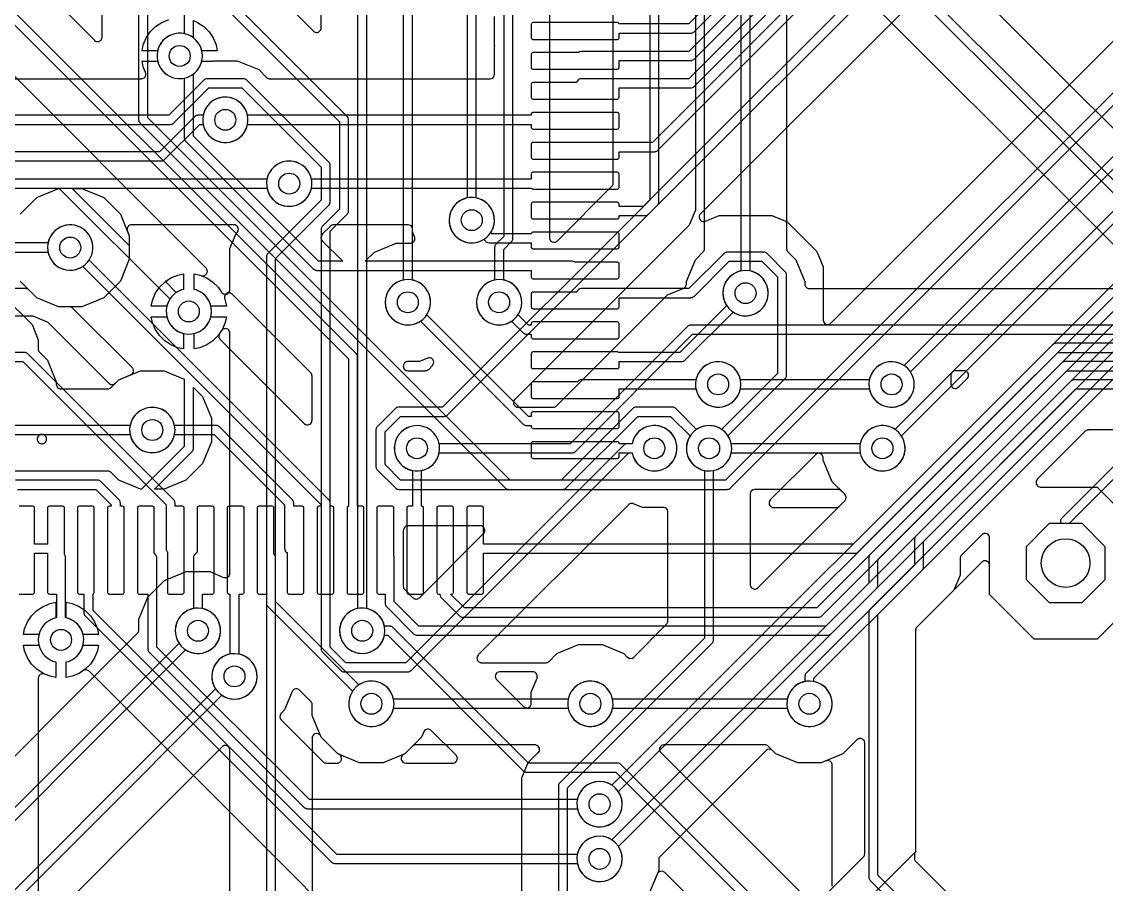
# Model space of a CAD drawing. Header units: millimetres. Extents: x 0 to 100, y 0 to 100.
# Drawn here: x 60 to 78.11, y 57.49 to 71.9 of the extents above; entities that cross this region are included whole.
import ezdxf

# ---------------------------------------------------------------- set-up
doc = ezdxf.new("R2010")
doc.units = ezdxf.units.MM

msp = doc.modelspace()

# ---------------------------------------------------------------- linework, layer by layer
at = {"layer": '16_copper'}
for points in [[(80.084, 66.989, 1), (79.936, 67.733), (79.888, 67.72, 0.063998), (79.801, 67.677), (72.161, 75.317), (72.161, 77.81), (72.207, 77.822, 1), (71.963, 78.54), (71.918, 78.521, 0.714263), (72.009, 77.81), (72.009, 75.286), (72.01, 75.277), (72.011, 75.269, 0.087654), (72.021, 75.244), (72.026, 75.239), (72.031, 75.232), (79.694, 67.569), (79.67, 67.528, 0.577348), (80.035, 66.983)], [(72.159, 66.989, 0.818106), (72.161, 67.732), (72.161, 74.371), (72.16, 74.38), (72.16, 74.388, 0.087654), (72.149, 74.413), (72.144, 74.418), (72.139, 74.425), (68.896, 77.668), (68.92, 77.709, 1), (68.24, 78.044), (68.221, 77.998, 0.714262), (68.789, 77.56), (72.009, 74.34), (72.009, 67.732), (71.963, 67.72, 0.876976), (72.11, 66.983)], [(65.758, 61.35, 0.818106), (65.761, 62.093), (65.761, 73.457), (65.759, 73.465), (65.759, 73.474, 0.087654), (65.748, 73.498), (65.744, 73.504), (65.738, 73.511), (62.843, 76.406), (62.836, 76.411), (62.829, 76.417, 0.087651), (62.805, 76.427), (62.797, 76.427), (62.789, 76.429), (59.807, 76.429), (59.795, 76.474, 1), (59.077, 76.231), (59.096, 76.185, 0.714263), (59.807, 76.276), (62.757, 76.276), (65.608, 73.425), (65.608, 62.093), (65.563, 62.081, 0.876976), (65.709, 61.344)], [(78.783, 67.437), (78.786, 67.437, 0.54841), (78.846, 67.55), (78.841, 67.557), (78.837, 67.564, 0.015772), (78.834, 67.567), (72.901, 73.5), (72.899, 73.502), (72.897, 73.504, 0.54841), (72.774, 73.467), (72.773, 73.458), (72.771, 73.451, 0.01577), (72.771, 73.446), (72.771, 68.104), (72.772, 68.095), (72.773, 68.087, 0.087654), (72.783, 68.062), (72.788, 68.057), (72.793, 68.05), (72.923, 67.92), (73.073, 67.557), (73.073, 67.513, 0.414214), (73.149, 67.437), (78.78, 67.437)], [(51.433, 68.665, 0.414214), (51.731, 69.111), (51.73, 69.113), (64.094, 69.113), (64.106, 69.068, 1), (64.824, 69.311), (64.805, 69.357, 0.714263), (64.094, 69.266), (51.66, 69.266), (51.644, 69.287, 1), (51.074, 68.787), (51.109, 68.752, 0.198912), (51.384, 68.659)], [(50.671, 67.751, 0.301666), (50.968, 68.047), (60.436, 68.047), (60.449, 68.001, 1), (61.166, 68.245), (61.148, 68.29, 0.714263), (60.436, 68.199), (50.968, 68.199), (50.956, 68.245, 1), (50.238, 68.001), (50.257, 67.955, 0.303347), (50.622, 67.745)], [(62.162, 67.144), (62.181, 67.24), (62.229, 67.355), (62.298, 67.459), (62.386, 67.547), (62.489, 67.616), (62.604, 67.664), (62.701, 67.683), (62.701, 67.424), (62.667, 67.415, 0.233169), (62.43, 67.178), (62.421, 67.144)], [(62.604, 66.448), (62.489, 66.496), (62.386, 66.565), (62.298, 66.653), (62.229, 66.757), (62.181, 66.872), (62.162, 66.968), (62.421, 66.968), (62.43, 66.934, 0.233169), (62.667, 66.697), (62.701, 66.688), (62.701, 66.429)], [(66.749, 66.067), (66.757, 66.067, 0.087654), (66.782, 66.078), (66.787, 66.082), (66.794, 66.088), (66.857, 66.151), (66.861, 66.156), (66.866, 66.161, 0.747782), (66.774, 66.275), (66.643, 66.221), (66.446, 66.221), (66.441, 66.22, 0.325634), (66.372, 66.16), (66.371, 66.155), (66.371, 66.152), (66.371, 66.152), (66.371, 66.15), (66.37, 66.144), (66.37, 66.142, 0.414214), (66.446, 66.065), (66.74, 66.065)], [(71.702, 65.465, 0.301666), (71.999, 65.761), (74.152, 65.761), (74.165, 65.715, 1), (74.882, 65.959), (74.864, 66.004, 0.714263), (74.152, 65.913), (71.999, 65.913), (71.987, 65.959, 1), (71.269, 65.715), (71.288, 65.669, 0.303347), (71.653, 65.459)], [(75.591, 65.769), (75.599, 65.769, 0.090532), (75.625, 65.778), (75.632, 65.784), (75.638, 65.788, 0.015772), (75.641, 65.791), (75.786, 65.935), (75.788, 65.938), (75.79, 65.939, 0.54841), (75.753, 66.063), (75.744, 66.064), (75.737, 66.065, 0.01577), (75.732, 66.065), (75.588, 66.065), (75.582, 66.065, 0.371552), (75.512, 65.995), (75.512, 65.995), (75.512, 65.994), (75.511, 65.989), (75.511, 65.845), (75.512, 65.842), (75.512, 65.839, 0.374468), (75.583, 65.769)], [(62.214, 64.087), (62.843, 64.716), (62.848, 64.723), (62.853, 64.729, 0.087651), (62.863, 64.754), (62.864, 64.761), (62.865, 64.77), (62.865, 65.786), (63.017, 65.634), (63.167, 65.271), (63.167, 64.878), (63.017, 64.515), (62.739, 64.237), (62.376, 64.087)], [(62.253, 64.703, 1), (62.105, 65.447), (62.057, 65.434, 0.2663), (61.808, 65.151), (59.045, 65.151), (59.046, 65.153, 1), (58.302, 65.301), (58.296, 65.252, 0.716589), (58.959, 64.977), (58.975, 64.999), (61.808, 64.999), (61.82, 64.953, 0.339454), (62.204, 64.697)], [(72.241, 62.419), (72.249, 62.419, 0.090532), (72.275, 62.428), (72.282, 62.434), (72.288, 62.438, 0.015772), (72.291, 62.441), (73.744, 63.893), (73.747, 63.898, 0.39257), (73.744, 64.001), (73.682, 64.062), (73.676, 64.067), (73.669, 64.072, 0.087651), (73.645, 64.082), (73.637, 64.083), (73.628, 64.084), (72.238, 64.084), (72.232, 64.083, 0.371552), (72.162, 64.014), (72.162, 64.013), (72.162, 64.013), (72.161, 64.008), (72.161, 62.495), (72.162, 62.492), (72.162, 62.489, 0.374468), (72.233, 62.419)], [(68.76, 61.19), (68.769, 61.19, 0.087654), (68.793, 61.201), (68.799, 61.206), (68.806, 61.211), (68.935, 61.34), (69.298, 61.491), (69.691, 61.491), (70.054, 61.34), (70.111, 61.283), (70.116, 61.279, 0.39257), (70.219, 61.283), (70.767, 61.831), (70.773, 61.838), (70.778, 61.845, 0.087651), (70.788, 61.869), (70.789, 61.877), (70.79, 61.885), (70.79, 63.706), (70.789, 63.712, 0.392588), (70.714, 63.782), (70.365, 63.782), (70.215, 63.844), (70.213, 63.845), (70.212, 63.846, 0.218355), (70.148, 63.84), (70.14, 63.834), (70.133, 63.829, 0.007882), (70.132, 63.828), (67.623, 61.319), (67.621, 61.316), (67.619, 61.315, 0.54841), (67.656, 61.191), (67.664, 61.19), (67.672, 61.189, 0.01577), (67.676, 61.189), (68.752, 61.189)], [(66.584, 62.252, 0.197431), (66.638, 62.273), (67.709, 63.345), (67.71, 63.347), (67.713, 63.349, 0.54841), (67.675, 63.472), (67.667, 63.473), (67.66, 63.474, 0.01577), (67.655, 63.475), (66.446, 63.475), (66.441, 63.474, 0.371552), (66.371, 63.404), (66.371, 63.404), (66.371, 63.404), (66.37, 63.398), (66.37, 62.465), (66.371, 62.456), (66.372, 62.448, 0.087664), (66.382, 62.423), (66.387, 62.418), (66.393, 62.411), (66.53, 62.273), (66.534, 62.27, 0.163397), (66.579, 62.251)], [(60.028, 61.657), (60.047, 61.754), (60.095, 61.869), (60.164, 61.973), (60.252, 62.061), (60.356, 62.13), (60.471, 62.178), (60.568, 62.197), (60.568, 61.938), (60.533, 61.928, 0.233169), (60.296, 61.691), (60.287, 61.657)], [(61.023, 61.657), (61.014, 61.691, 0.233169), (60.777, 61.928), (60.743, 61.938), (60.743, 62.197), (60.84, 62.178), (60.955, 62.13), (61.058, 62.061), (61.146, 61.973), (61.215, 61.869), (61.263, 61.754), (61.282, 61.657)], [(57.986, 56.321, 0.532534), (58.228, 56.901), (62.733, 61.406), (62.774, 61.382, 1), (63.109, 62.062), (63.063, 62.081, 0.714262), (62.625, 61.513), (58.121, 57.009), (58.08, 57.033, 1), (57.744, 56.353), (57.79, 56.334, 0.09849), (57.937, 56.315)], [(60.471, 60.962), (60.356, 61.009), (60.252, 61.079), (60.164, 61.167), (60.095, 61.27), (60.047, 61.385), (60.028, 61.482), (60.287, 61.482), (60.296, 61.448, 0.233169), (60.533, 61.211), (60.568, 61.202), (60.568, 60.942)], [(60.743, 61.202), (60.777, 61.211, 0.233169), (61.014, 61.448), (61.023, 61.482), (61.282, 61.482), (61.263, 61.385), (61.215, 61.27), (61.146, 61.167), (61.058, 61.079), (60.955, 61.009), (60.84, 60.962), (60.743, 60.942)], [(58.596, 55.559, 0.532534), (58.838, 56.139), (63.342, 60.644), (63.383, 60.62, 1), (63.718, 61.3), (63.673, 61.319, 0.714262), (63.234, 60.751), (58.73, 56.247), (58.689, 56.271, 1), (58.354, 55.591), (58.4, 55.572, 0.09849), (58.546, 55.553)], [(65.911, 60.131, 0.301666), (66.208, 60.427), (69.123, 60.427), (69.136, 60.381, 1), (69.853, 60.625), (69.834, 60.67, 0.714263), (69.123, 60.579), (66.208, 60.579), (66.196, 60.625, 1), (65.478, 60.381), (65.497, 60.335, 0.303347), (65.862, 60.125)]]:
    msp.add_lwpolyline(points, format="xyb", close=True, dxfattribs=at)
for points in [[(68.047, 75.676), (68.047, 68.307), (67.917, 68.177), (67.911, 68.17), (67.906, 68.163, 0.087651), (67.896, 68.139), (67.895, 68.131), (67.894, 68.123), (67.894, 67.58), (67.849, 67.567, 0.876976), (67.995, 66.83), (68.044, 66.837, 0.818106), (68.047, 67.58), (68.047, 68.091), (68.177, 68.221), (68.182, 68.228), (68.187, 68.235, 0.087651), (68.197, 68.259), (68.198, 68.267), (68.199, 68.275), (68.199, 75.746)], [(68.809, 74.97), (68.809, 68.286), (68.809, 68.283), (68.809, 68.28, 0.374468), (68.88, 68.21), (68.888, 68.211), (68.896, 68.211, 0.090532), (68.922, 68.22), (68.929, 68.225), (68.935, 68.229, 0.015772), (68.939, 68.232), (69.853, 69.147), (69.858, 69.153), (69.864, 69.16, 0.087651), (69.874, 69.184), (69.874, 69.192), (69.875, 69.2), (69.875, 73.628)], [(61.626, 73.902), (65.303, 70.225), (65.303, 68.764), (65.021, 68.481), (65.016, 68.475), (65.01, 68.468, 0.087651), (65, 68.444), (65, 68.436), (64.999, 68.428), (64.999, 61.417), (65, 61.409), (65, 61.4, 0.087654), (65.011, 61.376), (65.016, 61.37), (65.021, 61.363), (65.326, 61.059), (65.333, 61.053), (65.339, 61.048, 0.087651), (65.364, 61.038), (65.371, 61.037), (65.38, 61.036), (66.446, 61.036), (66.455, 61.037), (66.463, 61.038, 0.087654), (66.488, 61.048), (66.493, 61.053), (66.5, 61.059), (70.136, 64.694), (70.19, 64.694), (70.202, 64.648, 1), (70.92, 64.892), (70.901, 64.938, 0.714263), (70.19, 64.846), (70.104, 64.846), (70.096, 64.845), (70.087, 64.844, 0.087654), (70.063, 64.834), (70.057, 64.829), (70.05, 64.824), (66.415, 61.189), (65.411, 61.189), (65.151, 61.449), (65.151, 68.396), (65.433, 68.679), (65.439, 68.685), (65.444, 68.692, 0.087651), (65.454, 68.716), (65.455, 68.724), (65.456, 68.732), (65.456, 70.256), (65.455, 70.265), (65.454, 70.273, 0.087654), (65.444, 70.298), (65.439, 70.303), (65.433, 70.31), (61.734, 74.01)], [(70.485, 74), (70.485, 68.916), (67.024, 65.456), (66.294, 65.456), (66.286, 65.455), (66.277, 65.454, 0.087654), (66.253, 65.444), (66.247, 65.439), (66.24, 65.433), (65.935, 65.129), (65.93, 65.122), (65.925, 65.115, 0.087651), (65.915, 65.091), (65.914, 65.083), (65.913, 65.075), (65.913, 64.465), (65.914, 64.457), (65.915, 64.448, 0.087654), (65.925, 64.424), (65.93, 64.418), (65.935, 64.411), (66.24, 64.107), (66.247, 64.101), (66.253, 64.096, 0.087651), (66.278, 64.086), (66.285, 64.085), (66.294, 64.084), (69.037, 64.084), (69.046, 64.085), (69.054, 64.086, 0.087654), (69.079, 64.096), (69.084, 64.101), (69.091, 64.107), (70.288, 65.303), (70.834, 65.303), (71.159, 64.979), (71.136, 64.938, 0.491232), (71.399, 64.399), (71.399, 61.601), (68.983, 59.185), (68.978, 59.178), (68.973, 59.172, 0.087651), (68.963, 59.147), (68.962, 59.14), (68.961, 59.131), (68.961, 53.645)], [(69.113, 53.676), (69.113, 59.1), (71.529, 61.516), (71.535, 61.523), (71.54, 61.529, 0.087651), (71.55, 61.554), (71.551, 61.561), (71.552, 61.57), (71.552, 64.399), (71.597, 64.411, 0.2663), (71.847, 64.694), (74, 64.694), (74.012, 64.648, 1), (74.73, 64.892), (74.711, 64.938, 0.714263), (74, 64.846), (71.847, 64.846), (71.834, 64.892, 0.491234), (71.267, 65.086), (70.92, 65.433), (70.913, 65.439), (70.907, 65.444, 0.087651), (70.882, 65.454), (70.875, 65.455), (70.866, 65.456), (70.256, 65.456), (70.248, 65.455), (70.24, 65.454, 0.087654), (70.215, 65.444), (70.209, 65.439), (70.203, 65.433), (69.006, 64.237), (66.326, 64.237), (66.065, 64.497), (66.065, 65.043), (66.326, 65.303), (67.056, 65.303), (67.064, 65.305), (67.073, 65.305, 0.087654), (67.097, 65.316), (67.103, 65.32), (67.11, 65.326), (70.615, 68.831), (70.62, 68.838), (70.626, 68.844, 0.087651), (70.636, 68.869), (70.636, 68.876), (70.637, 68.885), (70.637, 74)], [(71.247, 73.628), (71.247, 68.748), (71.143, 68.496), (70.939, 68.293), (70.939, 68.293), (68.232, 65.586), (68.23, 65.584), (68.228, 65.582, 0.54841), (68.265, 65.459), (68.274, 65.457), (68.281, 65.456, 0.01577), (68.286, 65.456), (68.874, 65.456), (68.882, 65.457), (68.891, 65.458, 0.087654), (68.915, 65.468), (68.921, 65.473), (68.928, 65.478), (70.782, 67.333), (71.041, 67.44), (71.043, 67.44, 0.325707), (71.097, 67.513), (71.097, 67.557), (71.248, 67.92), (71.377, 68.05), (71.382, 68.056), (71.388, 68.063, 0.087651), (71.398, 68.087), (71.398, 68.095), (71.399, 68.104), (71.399, 73.628)], [(66.37, 73.12), (66.37, 67.58), (66.325, 67.567, 0.876976), (66.471, 66.83), (66.52, 66.837, 0.818106), (66.523, 67.58), (66.523, 73.152)], [(63.66, 72.946), (64.869, 71.737), (64.871, 71.736), (64.873, 71.733, 0.198911), (64.928, 71.715), (64.931, 71.716), (64.934, 71.716, 0.294754), (64.996, 71.771), (64.997, 71.779), (64.998, 71.786, 0.01577), (64.999, 71.791), (64.999, 72.799)], [(67.437, 72.511), (67.437, 68.951), (67.391, 68.939, 0.876976), (67.538, 68.202), (67.587, 68.208, 0.818106), (67.589, 68.951), (67.589, 72.542)], [(59.198, 70.942), (61.996, 70.942), (62.005, 70.944), (62.015, 70.945, 0.383472), (62.071, 71.03), (62.069, 71.037), (62.066, 71.048), (62.028, 71.139), (62.009, 71.236), (62.268, 71.236), (62.278, 71.201, 1), (62.995, 71.445), (62.976, 71.491, 0.668181), (62.278, 71.445), (62.268, 71.411), (62.009, 71.411), (62.028, 71.508), (62.076, 71.623), (62.145, 71.726), (62.233, 71.814), (62.337, 71.883), (62.452, 71.931)], [(64.237, 54.864), (64.237, 67.939), (65.129, 68.831), (65.134, 68.838), (65.139, 68.844, 0.087651), (65.149, 68.869), (65.15, 68.876), (65.151, 68.885), (65.151, 69.494), (65.15, 69.503), (65.149, 69.511, 0.087654), (65.139, 69.536), (65.134, 69.541), (65.129, 69.548), (63.757, 70.92), (63.75, 70.925), (63.744, 70.93, 0.087651), (63.719, 70.94), (63.712, 70.941), (63.703, 70.942), (63.094, 70.942), (63.085, 70.941), (63.077, 70.94, 0.087654), (63.052, 70.93), (63.047, 70.925), (63.04, 70.92), (62.452, 70.333), (57.674, 70.333)], [(57.674, 70.18), (62.484, 70.18), (62.492, 70.181), (62.501, 70.182, 0.087654), (62.525, 70.192), (62.531, 70.197), (62.538, 70.203), (63.125, 70.79), (63.672, 70.79), (64.999, 69.463), (64.999, 68.916), (64.107, 68.024), (64.101, 68.017), (64.096, 68.011, 0.087651), (64.086, 67.986), (64.085, 67.979), (64.084, 67.97), (64.084, 54.896)], [(51.086, 69.571), (62.332, 69.571), (62.34, 69.572), (62.348, 69.572, 0.087654), (62.373, 69.583), (62.379, 69.588), (62.385, 69.593), (62.973, 70.18), (63.027, 70.18), (63.04, 70.135, 1), (63.757, 70.378), (63.738, 70.424, 0.714263), (63.027, 70.333), (62.941, 70.333), (62.933, 70.331), (62.924, 70.331, 0.087654), (62.9, 70.32), (62.894, 70.316), (62.887, 70.31), (62.3, 69.723), (51.054, 69.723)], [(58.637, 58.387), (61.931, 61.682), (61.936, 61.689), (61.942, 61.695, 0.087651), (61.952, 61.72), (61.952, 61.727), (61.953, 61.736), (61.953, 61.918), (62.104, 62.282), (62.382, 62.559), (62.745, 62.71), (63.138, 62.71), (63.369, 62.614), (63.379, 62.611), (63.388, 62.609, 0.383481), (63.472, 62.666), (63.473, 62.674), (63.475, 62.684), (63.475, 66.693), (63.473, 66.703), (63.472, 66.714, 0.553537), (63.348, 66.75), (63.343, 66.745), (63.335, 66.736), (63.28, 66.653), (63.192, 66.565), (63.088, 66.496), (62.973, 66.448), (62.876, 66.429), (62.876, 66.688), (62.911, 66.697, 0.716592), (62.911, 67.415), (62.876, 67.424), (62.876, 67.683), (62.973, 67.664), (63.088, 67.616), (63.192, 67.547), (63.28, 67.459), (63.335, 67.376), (63.342, 67.369), (63.349, 67.361, 0.553539), (63.472, 67.399), (63.473, 67.406), (63.475, 67.419), (63.475, 68.107), (63.579, 68.359), (63.594, 68.374, 0.572911), (63.561, 68.501), (63.552, 68.502), (63.545, 68.504, 0.015791), (63.54, 68.504), (61.833, 68.504), (61.823, 68.502), (61.814, 68.501, 0.383472), (61.758, 68.416), (61.76, 68.409), (61.763, 68.398), (61.795, 68.319), (61.795, 67.926), (61.645, 67.563), (61.367, 67.285), (61.004, 67.135), (60.611, 67.135), (60.248, 67.285), (60.119, 67.415), (60.112, 67.42), (60.105, 67.425, 0.087651), (60.081, 67.435), (60.074, 67.436), (60.065, 67.437), (59.752, 67.437)], [(59.698, 67.307), (60.17, 66.835), (60.274, 66.583), (60.274, 66.427), (60.275, 66.419), (60.276, 66.41, 0.087654), (60.286, 66.386), (60.291, 66.38), (60.297, 66.373), (60.426, 66.244), (60.576, 65.881), (60.576, 65.837, 0.414214), (60.652, 65.761), (61.436, 65.761), (61.445, 65.762), (61.453, 65.762, 0.087654), (61.478, 65.773), (61.483, 65.778), (61.49, 65.783), (61.62, 65.912), (61.983, 66.063), (62.376, 66.063), (62.713, 65.923), (62.713, 64.802), (61.998, 64.087), (61.983, 64.087), (61.62, 64.237), (61.49, 64.367), (61.484, 64.372), (61.477, 64.377, 0.087651), (61.453, 64.387), (61.445, 64.388), (61.436, 64.389), (59.247, 64.389)], [(81.96, 66.827), (71.171, 66.827), (71.162, 66.826), (71.154, 66.826, 0.087654), (71.129, 66.815), (71.124, 66.81), (71.117, 66.805), (69.158, 64.846), (66.97, 64.846), (66.958, 64.892, 1), (66.24, 64.648), (66.259, 64.602, 0.303347), (66.624, 64.392), (66.673, 64.398, 0.301666), (66.97, 64.694), (69.19, 64.694), (69.198, 64.695), (69.206, 64.696, 0.087654), (69.231, 64.706), (69.237, 64.711), (69.243, 64.716), (71.202, 66.675), (81.991, 66.675)], [(84.246, 66.523), (77.267, 66.523), (77.258, 66.521), (77.25, 66.521, 0.087654), (77.225, 66.51), (77.22, 66.506), (77.213, 66.5), (69.855, 59.143), (69.814, 59.166, 1), (69.479, 58.486), (69.525, 58.468, 0.09849), (69.672, 58.448), (69.721, 58.455, 0.532534), (69.963, 59.035), (77.298, 66.37), (84.277, 66.37)], [(86.532, 66.218), (77.419, 66.218), (77.411, 66.217), (77.402, 66.216, 0.087654), (77.378, 66.206), (77.372, 66.201), (77.365, 66.195), (74.165, 62.995), (74.16, 62.988), (74.154, 62.982, 0.087651), (74.144, 62.957), (74.144, 62.95), (74.143, 62.941), (74.143, 62.516), (69.855, 58.228), (69.814, 58.252, 1), (69.479, 57.572), (69.525, 57.553, 0.09849), (69.672, 57.534), (69.721, 57.54, 0.532534), (69.963, 58.121), (74.273, 62.43), (74.278, 62.437), (74.283, 62.443, 0.087651), (74.293, 62.468), (74.294, 62.475), (74.295, 62.484), (74.295, 62.91), (77.451, 66.065), (86.563, 66.065)], [(88.665, 65.913), (77.572, 65.913), (77.563, 65.912), (77.555, 65.911, 0.087654), (77.53, 65.901), (77.525, 65.896), (77.518, 65.891), (74.927, 63.3), (74.922, 63.293), (74.916, 63.287, 0.087651), (74.906, 63.262), (74.906, 63.255), (74.905, 63.246), (74.905, 62.82), (73.098, 61.014), (73.093, 61.007), (73.088, 61.001, 0.087651), (73.078, 60.976), (73.077, 60.969), (73.076, 60.96), (73.076, 60.874), (73.03, 60.862, 0.876976), (73.177, 60.125), (73.226, 60.131, 0.818106), (73.228, 60.874), (73.228, 60.928), (75.035, 62.735), (75.04, 62.742), (75.045, 62.748, 0.087651), (75.055, 62.773), (75.056, 62.78), (75.057, 62.789), (75.057, 63.214), (77.603, 65.761), (88.697, 65.761)], [(96, 65.076), (77.812, 65.076), (77.804, 65.075), (77.796, 65.074, 0.087654), (77.771, 65.064), (77.766, 65.059), (77.759, 65.054), (76.957, 64.253), (76.956, 64.25), (76.954, 64.249, 0.54841), (76.991, 64.126), (76.999, 64.124), (77.006, 64.123, 0.01577), (77.011, 64.123), (77.956, 64.123), (78.7, 63.379)], [(78.7, 62.327), (77.956, 61.583), (76.904, 61.583), (76.16, 62.327), (76.16, 63.271), (76.16, 63.274), (76.16, 63.277, 0.54841), (76.047, 63.338), (76.04, 63.333), (76.033, 63.329, 0.015772), (76.03, 63.325), (75.689, 62.984), (75.684, 62.977), (75.678, 62.971, 0.087651), (75.668, 62.946), (75.668, 62.939), (75.667, 62.93), (75.667, 62.652), (75.562, 62.4), (74.946, 61.784), (74.941, 61.777), (74.936, 61.771, 0.087651), (74.926, 61.746), (74.925, 61.739), (74.924, 61.73), (74.924, 58.032), (70.588, 53.696)], [(68.351, 53.656), (68.351, 59.268), (68.456, 59.52), (68.623, 59.687), (68.625, 59.689), (68.627, 59.691, 0.54841), (68.59, 59.814), (68.581, 59.815), (68.574, 59.817, 0.015781), (68.569, 59.817), (66.58, 59.817), (66.571, 59.816), (66.563, 59.815, 0.087654), (66.538, 59.805), (66.533, 59.8), (66.526, 59.795), (66.396, 59.665), (66.033, 59.515), (65.64, 59.515), (65.277, 59.665), (64.999, 59.943), (64.993, 59.959, 0.147983), (64.954, 59.999), (64.95, 60.001), (64.946, 60.002, 0.37446), (64.854, 59.964), (64.852, 59.957), (64.849, 59.951, 0.051992), (64.846, 59.93), (64.846, 54.728)], [(63.475, 55.18), (63.475, 59.73), (63.474, 59.733), (63.474, 59.736, 0.54841), (63.361, 59.796), (63.354, 59.791), (63.348, 59.787, 0.015772), (63.345, 59.784), (59.532, 55.971)], [(69.934, 53.826), (74.054, 57.946), (74.059, 57.953), (74.064, 57.959, 0.087651), (74.074, 57.984), (74.075, 57.991), (74.076, 58), (74.076, 59.846), (74.076, 59.849), (74.076, 59.852, 0.54841), (73.963, 59.913), (73.956, 59.907), (73.95, 59.903, 0.015772), (73.946, 59.9), (73.712, 59.665), (73.348, 59.515), (72.956, 59.515), (72.592, 59.665), (72.535, 59.723), (72.531, 59.726, 0.39257), (72.427, 59.723), (70.657, 57.952), (70.652, 57.945), (70.646, 57.939, 0.087651), (70.636, 57.914), (70.636, 57.907), (70.635, 57.898), (70.635, 57.716), (70.484, 57.352)]]:
    msp.add_lwpolyline(points, format="xyb", dxfattribs=at)
msp.add_lwpolyline([(75.761, 72.58), (79.97, 68.371)], dxfattribs=at)
msp.add_lwpolyline([(78.09, 62.579), (78.09, 63.126), (77.704, 63.513), (77.156, 63.513), (76.77, 63.126), (76.77, 62.579), (77.156, 62.192), (77.704, 62.192)], close=True, dxfattribs=at)
at = {"layer": '1_copper'}
for points in [[(94.869, 86.29), (74.732, 66.153), (74.691, 66.177, 1), (74.356, 65.497), (74.402, 65.478, 0.09849), (74.548, 65.459), (74.598, 65.465, 0.532534), (74.84, 66.045), (94.999, 86.205)], [(80.848, 80.194), (70.53, 69.875), (69.958, 69.875), (69.947, 69.88), (68.533, 69.88), (68.52, 69.875), (68.51, 69.865), (68.505, 69.852), (68.505, 69.628), (68.51, 69.615), (68.52, 69.605), (68.533, 69.6), (69.947, 69.6), (69.96, 69.605), (69.97, 69.615), (69.975, 69.628), (69.975, 69.723), (70.561, 69.723), (70.57, 69.724), (70.578, 69.725, 0.087654), (70.603, 69.735), (70.608, 69.74), (70.615, 69.745), (80.978, 80.109)], [(79.781, 79.584), (71.139, 70.942), (69.342, 70.942), (69.34, 70.942), (69.339, 70.942, 0.144308), (69.298, 70.928), (69.29, 70.921), (69.284, 70.916, 0.007593), (69.283, 70.914), (69.255, 70.88), (68.533, 70.88), (68.52, 70.875), (68.51, 70.865), (68.505, 70.852), (68.505, 70.628), (68.51, 70.615), (68.52, 70.605), (68.533, 70.6), (69.947, 70.6), (69.96, 70.605), (69.97, 70.615), (69.975, 70.628), (69.975, 70.79), (71.171, 70.79), (71.179, 70.791), (71.188, 70.792, 0.087654), (71.212, 70.802), (71.218, 70.807), (71.225, 70.812), (79.911, 79.499)], [(78.41, 78.67), (71.139, 71.399), (69.342, 71.399), (69.337, 71.399), (69.333, 71.399, 0.141396), (69.294, 71.382), (69.291, 71.38), (68.533, 71.38), (68.52, 71.375), (68.51, 71.365), (68.505, 71.352), (68.505, 71.128), (68.51, 71.115), (68.52, 71.105), (68.533, 71.1), (69.947, 71.1), (69.96, 71.105), (69.97, 71.115), (69.975, 71.128), (69.975, 71.247), (71.171, 71.247), (71.179, 71.248), (71.188, 71.249, 0.087654), (71.212, 71.259), (71.218, 71.264), (71.225, 71.269), (78.54, 78.585)], [(77.495, 78.213), (71.139, 71.857), (69.973, 71.857), (69.97, 71.865), (69.96, 71.875), (69.947, 71.88), (68.533, 71.88), (68.52, 71.875), (68.51, 71.865), (68.505, 71.852), (68.505, 71.628), (68.51, 71.615), (68.52, 71.605), (68.533, 71.6), (69.947, 71.6), (69.96, 71.605), (69.97, 71.615), (69.975, 71.628), (69.975, 71.704), (71.171, 71.704), (71.179, 71.705), (71.188, 71.706, 0.087654), (71.212, 71.716), (71.218, 71.721), (71.225, 71.727), (77.625, 78.127)], [(61.951, 77.678), (61.951, 70.256), (61.952, 70.248), (61.952, 70.24, 0.087654), (61.963, 70.215), (61.968, 70.209), (61.973, 70.203), (68.069, 64.107), (68.076, 64.101), (68.082, 64.096, 0.087651), (68.107, 64.086), (68.114, 64.085), (68.123, 64.084), (71.78, 64.084), (71.789, 64.085), (71.797, 64.086, 0.087654), (71.822, 64.096), (71.827, 64.101), (71.834, 64.107), (81.283, 73.555)], [(58.925, 73.871), (61.211, 71.585), (61.213, 71.583), (61.215, 71.581, 0.54841), (61.338, 71.618), (61.339, 71.627), (61.341, 71.634, 0.01577), (61.341, 71.639), (61.341, 73.155)], [(74.941, 72.294), (71.332, 68.686), (71.328, 68.68), (71.323, 68.675, 0.747791), (71.415, 68.561), (71.644, 68.656), (72.526, 68.656), (72.778, 68.552), (73.276, 68.054), (73.381, 67.802), (73.381, 66.914), (73.381, 66.912), (73.381, 66.909, 0.374468), (73.452, 66.838), (73.46, 66.839), (73.468, 66.839, 0.090532), (73.494, 66.848), (73.501, 66.853), (73.507, 66.857, 0.015772), (73.511, 66.861), (80.521, 73.871)], [(58.163, 73.555), (65.456, 66.262), (65.456, 63.804), (65.445, 63.8), (65.435, 63.79), (65.43, 63.777), (65.43, 62.363), (65.435, 62.35), (65.445, 62.34), (65.458, 62.335), (65.682, 62.335), (65.695, 62.34), (65.705, 62.35), (65.71, 62.363), (65.71, 63.777), (65.705, 63.79), (65.695, 63.8), (65.682, 63.805), (65.608, 63.805), (65.608, 66.294), (65.607, 66.302), (65.606, 66.311, 0.087654), (65.596, 66.335), (65.591, 66.341), (65.586, 66.348), (58.293, 73.641)], [(74.664, 73.096), (70.377, 68.809), (69.975, 68.809), (69.975, 68.852), (69.97, 68.865), (69.96, 68.875), (69.947, 68.88), (68.533, 68.88), (68.52, 68.875), (68.51, 68.865), (68.505, 68.852), (68.505, 68.628), (68.51, 68.615), (68.52, 68.605), (68.533, 68.6), (69.947, 68.6), (69.96, 68.605), (69.97, 68.615), (69.975, 68.628), (69.975, 68.656), (70.409, 68.656), (70.417, 68.657), (70.426, 68.658, 0.087654), (70.45, 68.668), (70.456, 68.673), (70.463, 68.679), (74.772, 72.988)], [(62.713, 72.015), (62.713, 71.694), (62.71, 71.695, 1), (62.562, 70.951), (62.612, 70.945, 0.065542), (62.71, 70.951), (62.713, 70.952), (62.713, 69.952), (62.714, 69.943), (62.714, 69.935, 0.087654), (62.725, 69.91), (62.73, 69.905), (62.735, 69.898), (64.869, 67.764), (64.875, 67.759), (64.882, 67.754, 0.087651), (64.906, 67.744), (64.914, 67.743), (64.922, 67.742), (65.523, 67.742), (65.526, 67.741, 0.144292), (65.569, 67.741), (65.571, 67.742), (68.505, 67.742), (68.505, 67.628), (68.51, 67.615), (68.52, 67.605), (68.533, 67.6), (69.947, 67.6), (69.96, 67.605), (69.97, 67.615), (69.975, 67.628), (69.975, 67.852), (69.97, 67.865), (69.96, 67.875), (69.947, 67.88), (69.233, 67.88), (69.23, 67.882, 0.141394), (69.19, 67.894), (65.735, 67.894), (65.887, 68.046), (66.25, 68.196), (66.489, 68.196), (66.499, 68.198), (66.508, 68.199, 0.383484), (66.564, 68.284), (66.562, 68.291), (66.559, 68.302), (66.525, 68.384), (66.525, 68.428), (66.525, 68.433), (66.525, 68.439, 0.371202), (66.449, 68.504), (65.208, 68.504), (65.199, 68.503), (65.191, 68.502, 0.087664), (65.167, 68.492), (65.161, 68.487), (65.154, 68.481), (65.017, 68.344), (65.013, 68.34, 0.39257), (65.017, 68.236), (65.359, 67.894), (64.954, 67.894), (62.865, 69.983), (62.865, 71.022), (62.886, 71.038, 0.131653), (62.995, 71.201), (63.004, 71.236), (63.166, 71.236), (63.171, 71.236), (63.175, 71.236, 0.061543), (63.195, 71.241), (63.202, 71.244), (63.595, 71.244), (63.958, 71.094), (64.087, 70.965), (64.094, 70.959), (64.101, 70.954, 0.087651), (64.125, 70.944), (64.132, 70.943), (64.141, 70.942), (67.819, 70.942), (67.825, 70.943, 0.392588), (67.895, 71.018), (67.895, 71.481), (67.896, 71.482), (67.895, 71.49), (67.895, 71.491), (67.895, 71.492), (67.895, 71.493), (67.896, 71.499), (67.895, 71.5), (67.895, 71.981)], [(59.97, 68.682), (60.248, 68.96), (60.611, 69.111), (60.626, 69.111), (62.472, 67.265), (62.449, 67.224, 1), (63.129, 66.888), (63.148, 66.934), (63.157, 66.968), (63.416, 66.968), (63.397, 66.872), (63.349, 66.757), (63.302, 66.685), (63.298, 66.677), (63.293, 66.669, 0.283206), (63.31, 66.591), (63.31, 66.59), (63.31, 66.59), (63.311, 66.589), (64.716, 65.184), (64.718, 65.182), (64.72, 65.18, 0.54841), (64.843, 65.217), (64.845, 65.226), (64.846, 65.233, 0.01577), (64.846, 65.238), (64.846, 65.978), (64.845, 65.987), (64.844, 65.995, 0.087654), (64.834, 66.02), (64.829, 66.025), (64.824, 66.032), (63.513, 67.343), (63.507, 67.348), (63.502, 67.352, 0.064616), (63.479, 67.363), (63.475, 67.364), (63.468, 67.365), (63.461, 67.366, 0.246265), (63.398, 67.335), (63.394, 67.329), (63.39, 67.323, 0.170957), (63.388, 67.26), (63.397, 67.24), (63.416, 67.144), (63.157, 67.144), (63.148, 67.178), (63.129, 67.224, 0.198914), (62.911, 67.415), (62.876, 67.424), (62.876, 67.683), (62.973, 67.664), (62.993, 67.656, 0.820727), (63.076, 67.78), (59.55, 71.306)], [(79.804, 69.091), (73.882, 63.17), (67.71, 63.17), (67.71, 63.777), (67.705, 63.79), (67.695, 63.8), (67.682, 63.805), (67.458, 63.805), (67.445, 63.8), (67.435, 63.79), (67.43, 63.777), (67.43, 62.363), (67.435, 62.35), (67.445, 62.34), (67.458, 62.335), (67.682, 62.335), (67.695, 62.34), (67.705, 62.35), (67.71, 62.363), (67.71, 63.017), (73.914, 63.017), (73.922, 63.019), (73.931, 63.019, 0.087654), (73.955, 63.03), (73.961, 63.034), (73.968, 63.04), (79.889, 68.961)], [(79.804, 68.634), (73.273, 62.103), (67.392, 62.103), (67.16, 62.335), (67.182, 62.335), (67.195, 62.34), (67.205, 62.35), (67.21, 62.363), (67.21, 63.777), (67.205, 63.79), (67.195, 63.8), (67.182, 63.805), (66.958, 63.805), (66.945, 63.8), (66.935, 63.79), (66.93, 63.777), (66.93, 62.363), (66.935, 62.35), (66.945, 62.34), (66.958, 62.335), (66.98, 62.335), (66.98, 62.332, 0.14431), (66.992, 62.29), (66.997, 62.285), (67.002, 62.278), (67.307, 61.973), (67.314, 61.968), (67.32, 61.962, 0.087651), (67.345, 61.952), (67.352, 61.952), (67.361, 61.951), (73.304, 61.951), (73.313, 61.952), (73.321, 61.952, 0.087654), (73.346, 61.963), (73.351, 61.968), (73.358, 61.973), (79.889, 68.504)], [(79.651, 68.024), (73.425, 61.798), (66.63, 61.798), (66.218, 62.211), (66.218, 62.941), (66.217, 62.95), (66.216, 62.959, 0.013623), (66.215, 62.963), (66.212, 62.97), (66.21, 62.974), (66.21, 63.777), (66.205, 63.79), (66.195, 63.8), (66.182, 63.805), (65.958, 63.805), (65.945, 63.8), (65.935, 63.79), (65.93, 63.777), (65.93, 62.363), (65.935, 62.35), (65.945, 62.34), (65.958, 62.335), (66.065, 62.335), (66.065, 62.179), (66.067, 62.171), (66.067, 62.162, 0.087654), (66.078, 62.138), (66.082, 62.132), (66.088, 62.125), (66.545, 61.668), (66.552, 61.663), (66.558, 61.658, 0.087651), (66.583, 61.648), (66.59, 61.647), (66.599, 61.646), (73.457, 61.646), (73.465, 61.647), (73.474, 61.648, 0.087654), (73.498, 61.658), (73.504, 61.663), (73.511, 61.668), (79.737, 67.894)], [(59.281, 66.98), (60.182, 66.98), (60.434, 66.875), (60.638, 66.672), (61.455, 65.855), (61.459, 65.851, 0.392527), (61.562, 65.855), (61.62, 65.912), (61.817, 65.994), (61.826, 65.999), (61.834, 66.004, 0.383476), (61.854, 66.104), (61.849, 66.11), (61.842, 66.118), (60.848, 67.113), (60.841, 67.118), (60.835, 67.123, 0.087651), (60.81, 67.133), (60.803, 67.134), (60.794, 67.135), (60.611, 67.135), (60.248, 67.285), (59.97, 67.563)], [(79.499, 67.415), (74.165, 62.081), (74.16, 62.074), (74.154, 62.067, 0.087651), (74.144, 62.043), (74.144, 62.035), (74.143, 62.027), (74.143, 57.607), (74.144, 57.599), (74.144, 57.59, 0.087654), (74.155, 57.566), (74.16, 57.56), (74.165, 57.553), (77.975, 53.743), (77.982, 53.738), (77.988, 53.733, 0.087651), (78.013, 53.723), (78.02, 53.722), (78.029, 53.721), (78.15, 53.721)], [(56.388, 66.218), (60.014, 66.218), (62.408, 63.824), (62.408, 63.094), (62.409, 63.087), (62.409, 63.081, 0.144306), (62.428, 63.042), (62.43, 63.04), (62.43, 62.363), (62.435, 62.35), (62.445, 62.34), (62.458, 62.335), (62.682, 62.335), (62.695, 62.34), (62.705, 62.35), (62.71, 62.363), (62.71, 63.777), (62.705, 63.79), (62.695, 63.8), (62.682, 63.805), (62.56, 63.805), (62.56, 63.856, 0.14431), (62.548, 63.897), (62.543, 63.903), (62.538, 63.909), (60.099, 66.348), (60.093, 66.353), (60.086, 66.358, 0.087651), (60.062, 66.368), (60.054, 66.369), (60.046, 66.37), (56.42, 66.37)], [(59.925, 64.084), (61.233, 64.084), (61.493, 63.824), (61.493, 63.805), (61.458, 63.805), (61.445, 63.8), (61.435, 63.79), (61.43, 63.777), (61.43, 62.363), (61.435, 62.35), (61.445, 62.34), (61.458, 62.335), (61.682, 62.335), (61.695, 62.34), (61.705, 62.35), (61.71, 62.363), (61.71, 63.777), (61.705, 63.79), (61.695, 63.8), (61.682, 63.805), (61.646, 63.805), (61.646, 63.856, 0.14431), (61.634, 63.897), (61.629, 63.903), (61.623, 63.909), (61.319, 64.214), (61.312, 64.219), (61.305, 64.225, 0.087651), (61.281, 64.235), (61.273, 64.235), (61.265, 64.237), (59.893, 64.237)], [(64.839, 57.331), (64.635, 57.534), (61.122, 61.047), (61.115, 61.053), (61.108, 61.059, 0.23077), (61.041, 61.065), (61.034, 61.061), (61.026, 61.057), (60.955, 61.009), (60.84, 60.962), (60.743, 60.942), (60.743, 61.202), (60.777, 61.211, 0.764884), (60.731, 61.941), (60.731, 62.941), (60.731, 62.942), (60.731, 62.943, 0.071783), (60.728, 62.964), (60.722, 62.976), (60.719, 62.983, 0.002784), (60.719, 62.983), (60.71, 62.996), (60.71, 63.777), (60.705, 63.79), (60.695, 63.8), (60.682, 63.805), (60.458, 63.805), (60.445, 63.8), (60.435, 63.79), (60.43, 63.777), (60.43, 63.17), (60.21, 63.17), (60.21, 63.777), (60.205, 63.79), (60.195, 63.8), (60.182, 63.805), (59.958, 63.805)], [(59.958, 62.335), (60.182, 62.335), (60.195, 62.34), (60.205, 62.35), (60.21, 62.363), (60.21, 63.017), (60.43, 63.017), (60.43, 62.363), (60.435, 62.35), (60.445, 62.34), (60.458, 62.335), (60.579, 62.335), (60.579, 61.941), (60.533, 61.928, 0.233169), (60.296, 61.691), (60.283, 61.644), (60.278, 61.604, 0.070375), (60.274, 61.581), (60.274, 61.558, 0.071782), (60.277, 61.537), (60.278, 61.534), (60.283, 61.496), (60.296, 61.448, 0.233169), (60.533, 61.211), (60.568, 61.202), (60.568, 60.942), (60.471, 60.962), (60.38, 60.999), (60.37, 61.002), (60.361, 61.005, 0.383481), (60.276, 60.947), (60.276, 60.94), (60.275, 60.938, 0.012431), (60.275, 60.934), (60.274, 60.929), (60.274, 56)], [(78.7, 62.327), (77.956, 61.583), (76.904, 61.583), (76.16, 62.327), (76.16, 62.814), (76.16, 62.817), (76.16, 62.82, 0.54841), (76.047, 62.881), (76.04, 62.875), (76.033, 62.871, 0.015772), (76.03, 62.868), (74.946, 61.784), (74.941, 61.777), (74.936, 61.771, 0.087651), (74.926, 61.746), (74.925, 61.739), (74.924, 61.73), (74.924, 58.031), (74.922, 58.028), (74.916, 58.021, 0.087651), (74.906, 57.997), (74.906, 57.989), (74.905, 57.981), (74.905, 57.923, 0.14431), (74.917, 57.882), (74.922, 57.876), (74.927, 57.869), (78.299, 54.497)], [(77.168, 52.327), (70.005, 59.49), (69.999, 59.495), (69.992, 59.5, 0.087651), (69.968, 59.51), (69.96, 59.511), (69.952, 59.512), (68.459, 59.512), (66.195, 61.776), (66.189, 61.781), (66.182, 61.786, 0.087651), (66.158, 61.796), (66.15, 61.797), (66.142, 61.798), (66.056, 61.798), (66.043, 61.844, 1), (65.326, 61.6), (65.344, 61.554, 0.714263), (66.056, 61.646), (66.11, 61.646), (68.374, 59.382), (68.381, 59.377), (68.387, 59.372, 0.087651), (68.412, 59.362), (68.419, 59.361), (68.428, 59.36), (69.92, 59.36), (76.972, 52.308)], [(73.533, 57.457), (73.533, 59.477), (73.532, 59.487), (73.531, 59.497, 0.383472), (73.445, 59.553), (73.438, 59.55), (73.428, 59.548), (73.348, 59.515), (72.956, 59.515), (72.592, 59.665), (72.463, 59.795), (72.456, 59.8), (72.45, 59.805, 0.087651), (72.425, 59.815), (72.418, 59.816), (72.409, 59.817), (70.724, 59.817), (70.722, 59.817), (70.719, 59.817, 0.54841), (70.658, 59.704), (70.663, 59.697), (70.667, 59.69, 0.015772), (70.671, 59.687), (73.179, 57.179)], [(72.209, 56.209), (70.735, 57.683), (70.727, 57.688), (70.72, 57.695, 0.383473), (70.62, 57.674), (70.616, 57.667), (70.611, 57.658), (70.484, 57.352)]]:
    msp.add_lwpolyline(points, format="xyb", dxfattribs=at)
for points in [[(81.153, 73.641), (71.749, 64.237), (68.154, 64.237), (62.103, 70.288), (62.103, 77.675)], [(78.181, 53.873), (78.06, 53.873), (74.295, 57.639), (74.295, 61.995), (79.584, 67.285)]]:
    msp.add_lwpolyline(points, dxfattribs=at)
for points in [[(62.976, 71.491, 0.098492), (62.886, 71.608), (62.865, 71.624), (62.865, 71.913), (62.936, 71.883), (63.039, 71.814), (63.127, 71.726), (63.197, 71.623), (63.244, 71.508), (63.264, 71.411), (63.004, 71.411), (62.995, 71.445)], [(74.445, 64.398, 0.532534), (74.688, 64.979), (79.584, 69.875), (91.136, 69.875), (91.136, 69.758), (91.578, 69.316), (92.202, 69.316), (92.644, 69.758), (92.644, 70.382), (92.202, 70.824), (91.578, 70.824), (91.136, 70.382), (91.136, 70.028), (79.553, 70.028), (79.544, 70.027), (79.536, 70.026, 0.087654), (79.511, 70.016), (79.506, 70.011), (79.499, 70.005), (74.58, 65.086), (74.539, 65.11, 1), (74.204, 64.43), (74.249, 64.411, 0.09849), (74.396, 64.392)], [(63.472, 69.885, 0.301666), (63.77, 70.18), (68.505, 70.18), (68.505, 70.128), (68.51, 70.115), (68.52, 70.105), (68.533, 70.1), (69.947, 70.1), (69.96, 70.105), (69.97, 70.115), (69.975, 70.128), (69.975, 70.352), (69.97, 70.365), (69.96, 70.375), (69.947, 70.38), (68.533, 70.38), (68.52, 70.375), (68.51, 70.365), (68.505, 70.352), (68.505, 70.333), (63.77, 70.333), (63.757, 70.378, 1), (63.04, 70.135), (63.058, 70.089, 0.303347), (63.423, 69.878)], [(64.539, 68.818, 0.301666), (64.836, 69.113), (68.512, 69.113), (68.52, 69.105), (68.533, 69.1), (69.947, 69.1), (69.96, 69.105), (69.97, 69.115), (69.975, 69.128), (69.975, 69.352), (69.97, 69.365), (69.96, 69.375), (69.947, 69.38), (68.533, 69.38), (68.52, 69.375), (68.51, 69.365), (68.505, 69.352), (68.505, 69.266), (64.836, 69.266), (64.824, 69.311, 1), (64.106, 69.068), (64.125, 69.022, 0.303347), (64.49, 68.811)], [(69.96, 68.105), (69.97, 68.115), (69.975, 68.128), (69.975, 68.352), (69.97, 68.365), (69.96, 68.375), (69.947, 68.38), (68.533, 68.38), (68.52, 68.375), (68.51, 68.365), (68.505, 68.352), (68.505, 68.351), (67.85, 68.351), (67.83, 68.371), (67.853, 68.412, 1), (67.173, 68.748), (67.154, 68.702, 0.668177), (67.681, 68.24), (67.722, 68.264, 0.32024), (67.802, 68.201), (67.809, 68.2), (67.818, 68.199), (68.505, 68.199), (68.505, 68.128), (68.51, 68.115), (68.52, 68.105), (68.533, 68.1), (69.947, 68.1)], [(65.195, 62.34), (65.205, 62.35), (65.21, 62.363), (65.21, 63.777), (65.205, 63.79), (65.195, 63.8), (65.182, 63.805), (65.151, 63.805), (65.151, 63.856, 0.14431), (65.139, 63.897), (65.134, 63.903), (65.129, 63.909), (61.124, 67.914), (61.148, 67.955, 1), (60.468, 68.29), (60.449, 68.245, 0.714262), (61.016, 67.806), (64.999, 63.824), (64.999, 63.805), (64.958, 63.805), (64.945, 63.8), (64.935, 63.79), (64.93, 63.777), (64.93, 62.363), (64.935, 62.35), (64.945, 62.34), (64.958, 62.335), (65.182, 62.335)], [(71.55, 64.398, 0.532534), (71.792, 64.979), (72.749, 65.935), (72.754, 65.942), (72.759, 65.949, 0.087651), (72.769, 65.973), (72.77, 65.981), (72.771, 65.989), (72.771, 67.666), (72.77, 67.674), (72.769, 67.682, 0.087654), (72.759, 67.707), (72.754, 67.713), (72.749, 67.719), (72.444, 68.024), (72.437, 68.029), (72.431, 68.035, 0.087651), (72.406, 68.045), (72.399, 68.045), (72.39, 68.047), (71.78, 68.047), (71.772, 68.045), (71.764, 68.045, 0.087654), (71.739, 68.034), (71.733, 68.03), (71.727, 68.024), (71.139, 67.437), (69.342, 67.437), (69.341, 67.437), (69.34, 67.437, 0.144315), (69.299, 67.424), (69.289, 67.415), (69.284, 67.411, 0.002422), (69.284, 67.41), (69.258, 67.38), (68.533, 67.38), (68.52, 67.375), (68.51, 67.365), (68.505, 67.352), (68.505, 67.128), (68.51, 67.115), (68.52, 67.105), (68.533, 67.1), (69.947, 67.1), (69.96, 67.105), (69.97, 67.115), (69.975, 67.128), (69.975, 67.285), (71.171, 67.285), (71.179, 67.286), (71.188, 67.286, 0.087654), (71.212, 67.297), (71.218, 67.302), (71.225, 67.307), (71.812, 67.894), (72.358, 67.894), (72.619, 67.634), (72.619, 66.021), (71.684, 65.086), (71.643, 65.11, 1), (71.308, 64.43), (71.354, 64.411, 0.09849), (71.5, 64.392)], [(69.96, 66.105), (69.97, 66.115), (69.975, 66.128), (69.975, 66.218), (71.018, 66.218), (71.027, 66.219), (71.035, 66.22, 0.087654), (71.06, 66.23), (71.065, 66.235), (71.072, 66.24), (71.877, 67.044), (71.918, 67.021, 1), (72.253, 67.701), (72.207, 67.72, 0.714262), (71.769, 67.152), (70.987, 66.37), (69.964, 66.37), (69.96, 66.375), (69.947, 66.38), (68.533, 66.38), (68.52, 66.375), (68.51, 66.365), (68.505, 66.352), (68.505, 66.128), (68.51, 66.115), (68.52, 66.105), (68.533, 66.1), (69.947, 66.1)], [(78.09, 62.579), (78.09, 63.126), (77.704, 63.513), (77.495, 63.513), (77.495, 63.519), (81.021, 67.044), (81.062, 67.021, 1), (81.397, 67.701), (81.351, 67.72, 0.714262), (80.913, 67.152), (77.365, 63.605), (77.36, 63.598), (77.355, 63.591, 0.087651), (77.345, 63.567), (77.344, 63.559), (77.343, 63.551), (77.343, 63.513), (77.156, 63.513), (76.77, 63.126), (76.77, 62.579), (77.156, 62.192), (77.704, 62.192)], [(62.394, 67.559), (62.399, 67.56, 0.011824), (62.403, 67.561), (62.41, 67.565), (62.418, 67.569), (62.489, 67.616), (62.604, 67.664), (62.701, 67.683), (62.701, 67.424), (62.667, 67.415, 0.063998), (62.58, 67.372)], [(69.96, 65.105), (69.97, 65.115), (69.975, 65.128), (69.975, 65.352), (69.97, 65.365), (69.96, 65.375), (69.947, 65.38), (68.533, 65.38), (68.52, 65.375), (68.51, 65.365), (68.505, 65.352), (68.505, 65.303), (68.459, 65.303), (66.763, 67), (66.786, 67.041, 1), (66.106, 67.376), (66.088, 67.33, 0.714262), (66.655, 66.892), (68.374, 65.173), (68.381, 65.168), (68.387, 65.163, 0.087651), (68.412, 65.153), (68.419, 65.152), (68.428, 65.151), (68.505, 65.151), (68.505, 65.128), (68.51, 65.115), (68.52, 65.105), (68.533, 65.1), (69.947, 65.1)], [(69.96, 66.605), (69.97, 66.615), (69.975, 66.628), (69.975, 66.852), (69.97, 66.865), (69.96, 66.875), (69.947, 66.88), (68.533, 66.88), (68.52, 66.875), (68.51, 66.865), (68.505, 66.852), (68.505, 66.827), (68.459, 66.827), (68.287, 67), (68.31, 67.041, 1), (67.63, 67.376), (67.612, 67.33, 0.714262), (68.179, 66.892), (68.374, 66.697), (68.381, 66.692), (68.387, 66.687, 0.087651), (68.412, 66.677), (68.419, 66.676), (68.428, 66.675), (68.505, 66.675), (68.505, 66.628), (68.51, 66.615), (68.52, 66.605), (68.533, 66.6), (69.947, 66.6)], [(71.702, 65.465, 1), (71.554, 66.209), (71.506, 66.196, 0.2663), (71.257, 65.913), (69.342, 65.913), (69.335, 65.912), (69.327, 65.912, 0.09425), (69.301, 65.901), (69.296, 65.896), (69.29, 65.892), (69.277, 65.88), (68.533, 65.88), (68.52, 65.875), (68.51, 65.865), (68.505, 65.852), (68.505, 65.628), (68.51, 65.615), (68.52, 65.605), (68.533, 65.6), (69.947, 65.6), (69.96, 65.605), (69.97, 65.615), (69.975, 65.628), (69.975, 65.761), (71.257, 65.761), (71.269, 65.715, 0.339454), (71.653, 65.459)], [(64.695, 62.34), (64.705, 62.35), (64.71, 62.363), (64.71, 63.777), (64.705, 63.79), (64.695, 63.8), (64.682, 63.805), (64.541, 63.805), (64.541, 63.856, 0.14431), (64.529, 63.897), (64.524, 63.903), (64.519, 63.909), (63.3, 65.129), (63.293, 65.134), (63.287, 65.139, 0.087651), (63.262, 65.149), (63.255, 65.15), (63.246, 65.151), (62.55, 65.151), (62.538, 65.197, 1), (61.82, 64.953), (61.839, 64.907, 0.714263), (62.55, 64.999), (63.214, 64.999), (64.389, 63.824), (64.389, 63.094), (64.39, 63.086), (64.391, 63.077, 0.218345), (64.429, 63.027), (64.43, 63.026), (64.43, 62.363), (64.435, 62.35), (64.445, 62.34), (64.458, 62.335), (64.682, 62.335)], [(66.695, 62.34), (66.705, 62.35), (66.71, 62.363), (66.71, 63.777), (66.705, 63.79), (66.695, 63.8), (66.682, 63.805), (66.675, 63.805), (66.675, 64.399), (66.721, 64.411, 1), (66.477, 65.129), (66.431, 65.11, 0.714263), (66.523, 64.399), (66.523, 63.805), (66.458, 63.805), (66.445, 63.8), (66.435, 63.79), (66.43, 63.777), (66.43, 62.363), (66.435, 62.35), (66.445, 62.34), (66.458, 62.335), (66.682, 62.335)], [(70.635, 64.398, 1), (70.487, 65.142), (70.439, 65.129, 0.2663), (70.19, 64.846), (69.975, 64.846), (69.975, 64.852), (69.97, 64.865), (69.96, 64.875), (69.947, 64.88), (68.533, 64.88), (68.52, 64.875), (68.51, 64.865), (68.505, 64.852), (68.505, 64.628), (68.51, 64.615), (68.52, 64.605), (68.533, 64.6), (69.947, 64.6), (69.96, 64.605), (69.97, 64.615), (69.975, 64.628), (69.975, 64.694), (70.19, 64.694), (70.202, 64.648, 0.339454), (70.586, 64.392)], [(60.342, 64.847), (60.345, 64.846, 0.497878), (60.406, 64.96), (60.401, 64.967), (60.397, 64.973, 0.429645), (60.281, 64.981), (60.277, 64.976, 0.572892), (60.31, 64.849), (60.319, 64.848), (60.326, 64.846, 0.01577), (60.331, 64.846), (60.34, 64.846)], [(73.607, 63.781), (73.615, 63.781, 0.087654), (73.64, 63.792), (73.645, 63.796), (73.652, 63.802), (73.744, 63.893), (73.747, 63.898, 0.39257), (73.744, 64.001), (73.534, 64.21), (73.383, 64.574), (73.383, 64.61, 0.57289), (73.27, 64.676), (73.263, 64.671), (73.257, 64.667, 0.015772), (73.253, 64.663), (72.499, 63.909), (72.498, 63.907), (72.495, 63.905, 0.54841), (72.533, 63.782), (72.541, 63.781), (72.548, 63.78, 0.01577), (72.553, 63.779), (73.598, 63.779)], [(69.721, 57.54, 1), (69.573, 58.284), (69.525, 58.271, 0.2663), (69.276, 57.988), (65.259, 57.988), (61.189, 62.058), (61.189, 62.338), (61.195, 62.34), (61.205, 62.35), (61.21, 62.363), (61.21, 63.777), (61.205, 63.79), (61.195, 63.8), (61.182, 63.805), (60.958, 63.805), (60.945, 63.8), (60.935, 63.79), (60.93, 63.777), (60.93, 62.363), (60.935, 62.35), (60.945, 62.34), (60.958, 62.335), (61.036, 62.335), (61.036, 62.027), (61.037, 62.018), (61.038, 62.01, 0.087654), (61.048, 61.985), (61.053, 61.98), (61.059, 61.973), (65.173, 57.858), (65.18, 57.853), (65.187, 57.848, 0.087651), (65.211, 57.838), (65.219, 57.837), (65.227, 57.836), (69.276, 57.836), (69.288, 57.79, 0.339454), (69.672, 57.534)], [(69.721, 58.455, 1), (69.573, 59.198), (69.525, 59.185, 0.2663), (69.276, 58.903), (64.802, 58.903), (62.255, 61.449), (62.255, 62.941), (62.255, 62.947, 0.159481), (62.237, 62.99), (62.21, 63.023), (62.21, 63.777), (62.205, 63.79), (62.195, 63.8), (62.182, 63.805), (61.958, 63.805), (61.945, 63.8), (61.935, 63.79), (61.93, 63.777), (61.93, 62.363), (61.935, 62.35), (61.945, 62.34), (61.958, 62.335), (62.103, 62.335), (62.103, 61.417), (62.104, 61.409), (62.105, 61.4, 0.087654), (62.115, 61.376), (62.12, 61.37), (62.125, 61.363), (64.716, 58.773), (64.723, 58.767), (64.729, 58.762, 0.087651), (64.754, 58.752), (64.761, 58.751), (64.77, 58.75), (69.276, 58.75), (69.288, 58.705, 0.339454), (69.672, 58.448)], [(63.015, 61.35, 0.818106), (63.017, 62.093), (63.017, 62.335), (63.182, 62.335), (63.195, 62.34), (63.205, 62.35), (63.21, 62.363), (63.21, 63.777), (63.205, 63.79), (63.195, 63.8), (63.182, 63.805), (62.958, 63.805), (62.945, 63.8), (62.935, 63.79), (62.93, 63.777), (62.93, 63.038), (62.887, 62.995, 0.144304), (62.867, 62.957), (62.866, 62.95), (62.865, 62.941), (62.865, 62.093), (62.819, 62.081, 0.876976), (62.966, 61.344)], [(63.625, 60.588, 0.818106), (63.627, 61.331), (63.627, 62.335), (63.682, 62.335), (63.695, 62.34), (63.705, 62.35), (63.71, 62.363), (63.71, 63.777), (63.705, 63.79), (63.695, 63.8), (63.682, 63.805), (63.458, 63.805), (63.445, 63.8), (63.435, 63.79), (63.43, 63.777), (63.43, 62.363), (63.435, 62.35), (63.445, 62.34), (63.458, 62.335), (63.475, 62.335), (63.475, 61.331), (63.429, 61.319, 0.876976), (63.576, 60.582)], [(65.911, 60.131, 1), (65.763, 60.875), (65.715, 60.862, 0.063998), (65.628, 60.819), (64.237, 62.211), (64.237, 62.941), (64.236, 62.943), (64.237, 62.945, 0.071778), (64.232, 62.966), (64.228, 62.975), (64.224, 62.983, 0.009669), (64.223, 62.985), (64.21, 63.003), (64.21, 63.777), (64.205, 63.79), (64.195, 63.8), (64.182, 63.805), (63.958, 63.805), (63.945, 63.8), (63.935, 63.79), (63.93, 63.777), (63.93, 62.363), (63.935, 62.35), (63.945, 62.34), (63.958, 62.335), (64.084, 62.335), (64.084, 62.179), (64.085, 62.171), (64.086, 62.162, 0.087654), (64.096, 62.138), (64.101, 62.132), (64.107, 62.125), (65.52, 60.711), (65.497, 60.67, 0.577348), (65.862, 60.125)], [(68.439, 60.435), (68.442, 60.435, 0.294754), (68.504, 60.49), (68.505, 60.499), (68.506, 60.506, 0.01577), (68.507, 60.511), (68.507, 60.699), (68.603, 60.931), (68.605, 60.94), (68.608, 60.95, 0.383481), (68.55, 61.034), (68.543, 61.035), (68.532, 61.036), (67.981, 61.036), (67.978, 61.036), (67.976, 61.036, 0.54841), (67.915, 60.923), (67.92, 60.916), (67.924, 60.91, 0.015772), (67.927, 60.906), (68.377, 60.457), (68.379, 60.455), (68.381, 60.453, 0.198911), (68.436, 60.435)], [(69.568, 60.131, 0.301666), (69.866, 60.427), (72.781, 60.427), (72.793, 60.381, 1), (73.511, 60.625), (73.492, 60.67, 0.714263), (72.781, 60.579), (69.866, 60.579), (69.853, 60.625, 1), (69.136, 60.381), (69.154, 60.335, 0.303347), (69.519, 60.125)], [(65.271, 59.513), (65.278, 59.513, 0.036747), (65.292, 59.518), (65.298, 59.52), (65.302, 59.523), (65.305, 59.524, 0.359404), (65.334, 59.617), (65.333, 59.621), (65.329, 59.626), (65.326, 59.632, 0.111789), (65.293, 59.659), (65.277, 59.665), (64.999, 59.943), (64.849, 60.306), (64.849, 60.489), (64.848, 60.498), (64.847, 60.506, 0.087654), (64.837, 60.53), (64.832, 60.536), (64.827, 60.543), (64.639, 60.731), (64.631, 60.736), (64.624, 60.743, 0.383473), (64.524, 60.722), (64.52, 60.715), (64.515, 60.706), (64.388, 60.4), (64.331, 60.343), (64.327, 60.339, 0.39257), (64.331, 60.235), (65.032, 59.535), (65.039, 59.529), (65.045, 59.524, 0.087651), (65.07, 59.514), (65.077, 59.513), (65.086, 59.512), (65.264, 59.512)], [(67.2, 59.513), (67.203, 59.512, 0.54841), (67.264, 59.626), (67.259, 59.633), (67.255, 59.639, 0.015772), (67.251, 59.642), (66.836, 60.058), (66.828, 60.064), (66.82, 60.07, 0.383473), (66.721, 60.049), (66.717, 60.042), (66.711, 60.033), (66.674, 59.943), (66.396, 59.665), (66.38, 59.659, 0.820701), (66.41, 59.512), (67.198, 59.512)]]:
    msp.add_lwpolyline(points, format="xyb", close=True, dxfattribs=at)
msp.add_lwpolyline([(60.842, 69.111), (61.004, 69.111), (61.367, 68.96), (61.645, 68.682), (61.795, 68.319), (61.795, 68.157)], close=True, dxfattribs=at)
at = {"layer": 'drills_PTH'}
msp.add_circle((77.43, 62.853), 0.406, dxfattribs=at)
at = {"layer": 'drills_via_1_16'}
for centre in [(62.636, 71.323), (63.398, 70.256), (64.465, 69.19), (67.513, 68.58), (60.808, 68.123), (66.446, 67.208), (67.97, 67.208), (72.085, 67.361), (62.789, 67.056), (71.628, 65.837), (74.524, 65.837), (62.179, 65.075), (66.599, 64.77), (70.561, 64.77), (71.476, 64.77), (74.371, 64.77), (62.941, 61.722), (65.684, 61.722), (60.655, 61.57), (63.551, 60.96), (65.837, 60.503), (69.494, 60.503), (73.152, 60.503), (69.647, 58.826), (69.647, 57.912)]:
    msp.add_circle(centre, 0.175, dxfattribs=at)

doc.saveas('drawing.dxf')
